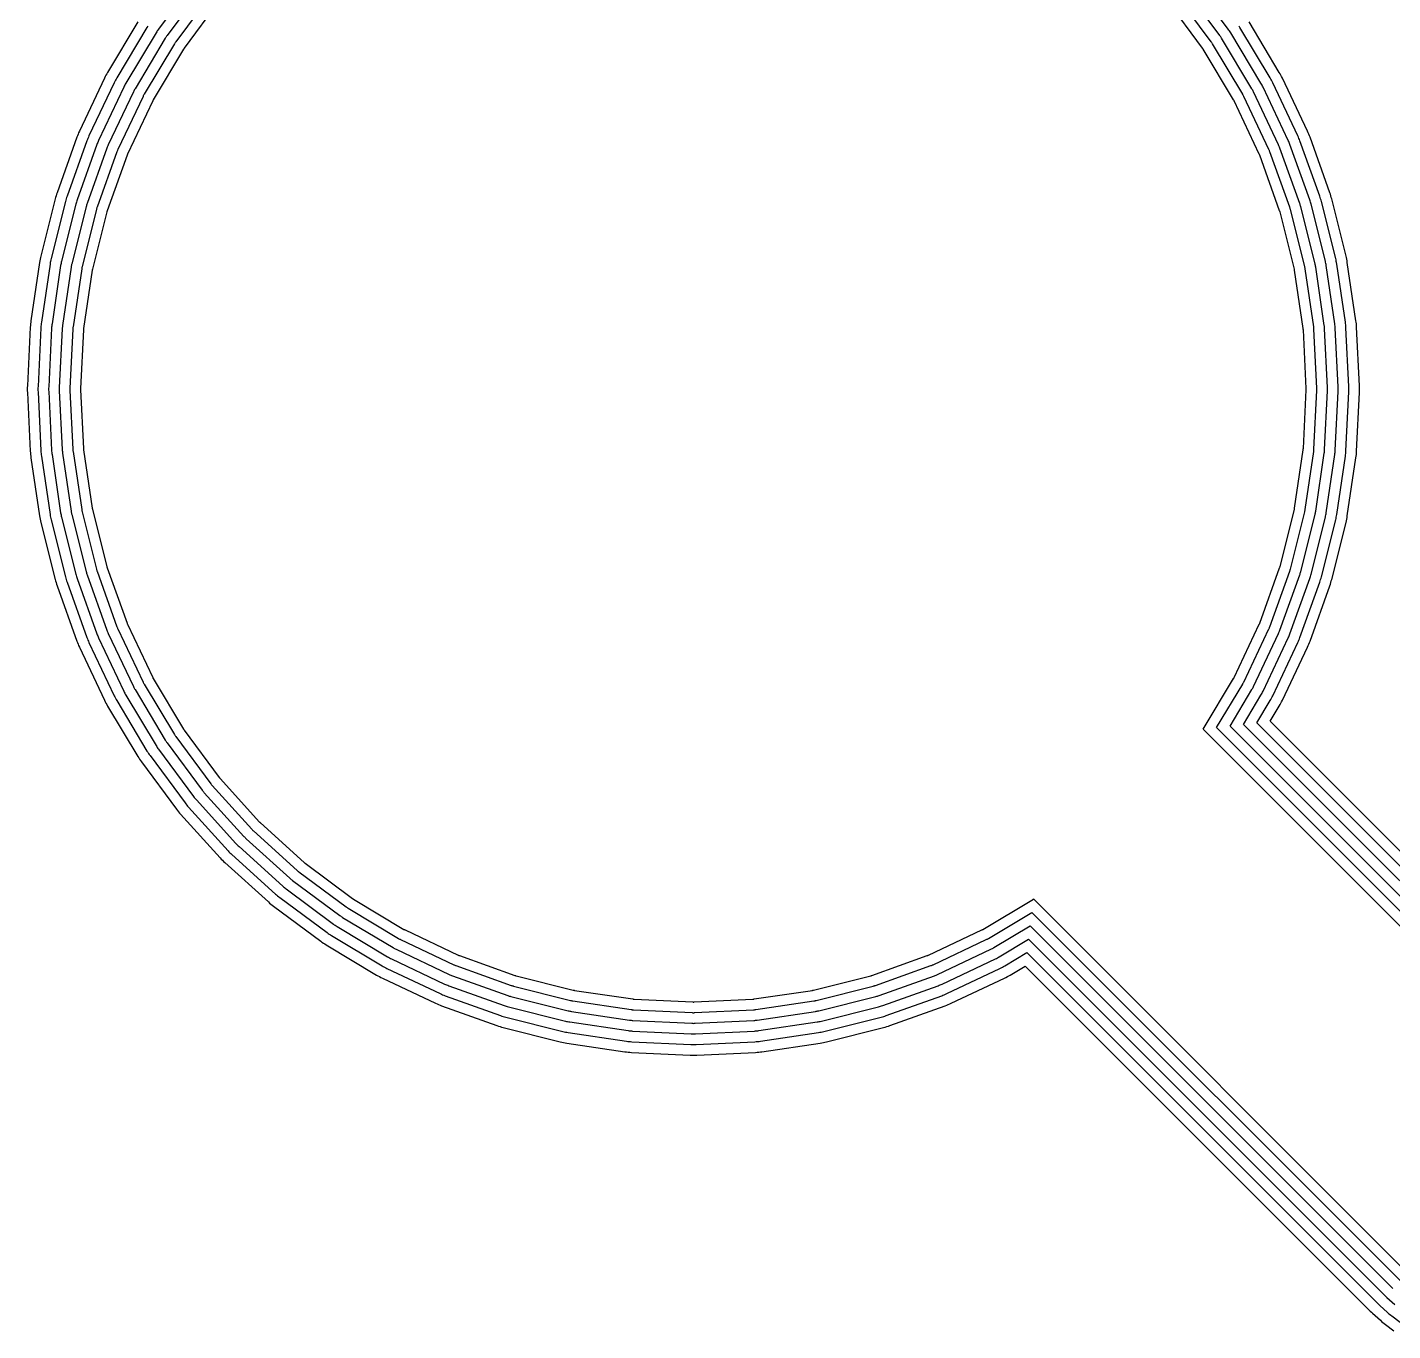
# Model space of a CAD drawing. Header units: metres. Extents: x 1.5 to 44, y 0.3 to 33.8.
# Drawn here: x 1.53 to 6.65, y 0.49 to 5.38 of the extents above; entities that cross this region are included whole.
import ezdxf

# ---------------------------------------------------------------- set-up
doc = ezdxf.new("R2010")
doc.units = ezdxf.units.M

msp = doc.modelspace()

# ---------------------------------------------------------------- linework, layer by layer
for points in [[(2.1492, 5.5537), (2.0177, 5.3763), (2.0152, 5.3729), (2.0129, 5.3695), (2.0106, 5.366), (2.0084, 5.3624), (1.8949, 5.1731), (1.8928, 5.1694), (1.8908, 5.1658), (1.8888, 5.1621), (1.887, 5.1583), (1.7926, 4.9587), (1.7909, 4.9549), (1.7892, 4.9511), (1.7877, 4.9472), (1.7862, 4.9433), (1.7118, 4.7354), (1.7105, 4.7315), (1.7092, 4.7275), (1.7081, 4.7235), (1.707, 4.7195), (1.6533, 4.5053), (1.6524, 4.5012), (1.6515, 4.4971), (1.6507, 4.493), (1.6501, 4.4889), (1.6177, 4.2705), (1.6171, 4.2664), (1.6167, 4.2622), (1.6163, 4.2581), (1.6161, 4.2539), (1.6052, 4.0334), (1.6051, 4.0292), (1.605, 4.025), (1.6051, 4.0208), (1.6052, 4.0167), (1.6161, 3.7961), (1.6163, 3.792), (1.6167, 3.7878), (1.6171, 3.7837), (1.6177, 3.7795), (1.6501, 3.5611), (1.6507, 3.557), (1.6515, 3.5529), (1.6524, 3.5488), (1.6533, 3.5448), (1.707, 3.3306), (1.7081, 3.3265), (1.7092, 3.3225), (1.7105, 3.3185), (1.7118, 3.3146), (1.7862, 3.1067), (1.7877, 3.1028), (1.7892, 3.0989), (1.7909, 3.0951), (1.7926, 3.0913), (1.887, 2.8917), (1.8888, 2.8879)], [(7.2612, 1.5952), (6.0893, 2.7671), (6.1551, 2.877), (6.1572, 2.8806), (6.1593, 2.8842), (6.1612, 2.8879), (6.163, 2.8917), (6.2574, 3.0913), (6.2592, 3.0951), (6.2608, 3.0989), (6.2624, 3.1028), (6.2638, 3.1067), (6.3382, 3.3146), (6.3395, 3.3185), (6.3408, 3.3225), (6.342, 3.3265), (6.343, 3.3306), (6.3967, 3.5448), (6.3976, 3.5488), (6.3985, 3.5529), (6.3993, 3.557), (6.3999, 3.5611), (6.4323, 3.7795), (6.4329, 3.7837), (6.4334, 3.7878), (6.4337, 3.792), (6.434, 3.7961), (6.4448, 4.0167), (6.445, 4.0208), (6.445, 4.025), (6.445, 4.0292), (6.4448, 4.0334), (6.434, 4.2539), (6.4337, 4.2581), (6.4334, 4.2622), (6.4329, 4.2664), (6.4323, 4.2705), (6.3999, 4.4889), (6.3993, 4.493), (6.3985, 4.4971), (6.3976, 4.5012), (6.3967, 4.5053), (6.343, 4.7195), (6.342, 4.7235), (6.3408, 4.7275), (6.3395, 4.7315), (6.3382, 4.7354), (6.2638, 4.9433), (6.2624, 4.9472), (6.2608, 4.9511), (6.2592, 4.9549), (6.2574, 4.9587), (6.163, 5.1583), (6.1612, 5.1621), (6.1593, 5.1658), (6.1572, 5.1694), (6.1551, 5.1731), (6.0416, 5.3624), (6.0394, 5.366), (6.0372, 5.3695), (6.0348, 5.3729), (6.0324, 5.3763), (5.9008, 5.5537)], [(2.1813, 5.5298), (2.0498, 5.3525), (2.0479, 5.3499), (2.0461, 5.3473), (2.0444, 5.3446), (2.0427, 5.3419), (1.9292, 5.1525), (1.9276, 5.1497), (1.926, 5.1469), (1.9246, 5.1441), (1.9232, 5.1412), (1.8288, 4.9416), (1.8274, 4.9387), (1.8262, 4.9358), (1.825, 4.9328), (1.8239, 4.9298), (1.7495, 4.7219), (1.7485, 4.7189), (1.7475, 4.7159), (1.7466, 4.7128), (1.7458, 4.7097), (1.6921, 4.4956), (1.6914, 4.4924), (1.6907, 4.4893), (1.6902, 4.4862), (1.6897, 4.483), (1.6573, 4.2646), (1.6568, 4.2615), (1.6565, 4.2583), (1.6562, 4.2551), (1.656, 4.2519), (1.6452, 4.0314), (1.6451, 4.0282), (1.645, 4.025), (1.6451, 4.0218), (1.6452, 4.0186), (1.656, 3.7981), (1.6562, 3.7949), (1.6565, 3.7917), (1.6568, 3.7886), (1.6573, 3.7854), (1.6897, 3.567), (1.6902, 3.5638), (1.6907, 3.5607), (1.6914, 3.5576), (1.6921, 3.5545), (1.7458, 3.3403), (1.7466, 3.3372), (1.7475, 3.3341), (1.7485, 3.3311), (1.7495, 3.3281), (1.8239, 3.1202), (1.825, 3.1172), (1.8262, 3.1142), (1.8274, 3.1113), (1.8288, 3.1084), (1.9232, 2.9088), (1.9246, 2.9059)], [(2.2135, 5.506), (2.0819, 5.3287), (2.0806, 5.3269), (2.0794, 5.325), (2.0782, 5.3232), (2.077, 5.3213), (1.9635, 5.1319), (1.9624, 5.13), (1.9613, 5.1281), (1.9603, 5.1261), (1.9593, 5.1241), (1.8649, 4.9245), (1.864, 4.9225), (1.8631, 4.9205), (1.8623, 4.9184), (1.8615, 4.9164), (1.7872, 4.7085), (1.7864, 4.7064), (1.7858, 4.7043), (1.7852, 4.7022), (1.7846, 4.7), (1.7309, 4.4858), (1.7304, 4.4837), (1.73, 4.4815), (1.7296, 4.4794), (1.7292, 4.4772), (1.6968, 4.2588), (1.6965, 4.2566), (1.6963, 4.2544), (1.6961, 4.2522), (1.696, 4.25), (1.6851, 4.0294), (1.685, 4.0272), (1.685, 4.025), (1.685, 4.0228), (1.6851, 4.0206), (1.696, 3.8001), (1.6961, 3.7979), (1.6963, 3.7957), (1.6965, 3.7935), (1.6968, 3.7913), (1.7292, 3.5729), (1.7296, 3.5707), (1.73, 3.5685), (1.7304, 3.5663), (1.7309, 3.5642), (1.7846, 3.35), (1.7852, 3.3479), (1.7858, 3.3457), (1.7864, 3.3436), (1.7872, 3.3416), (1.8615, 3.1337), (1.8623, 3.1316), (1.8631, 3.1295), (1.864, 3.1275), (1.8649, 3.1255), (1.9593, 2.9259), (1.9603, 2.9239)], [(7.2281, 1.5152), (5.9886, 2.7547), (6.0865, 2.9181), (6.0876, 2.92), (6.0887, 2.9219), (6.0897, 2.9239), (6.0907, 2.9259), (6.1851, 3.1255), (6.186, 3.1275), (6.1869, 3.1295), (6.1877, 3.1316), (6.1885, 3.1337), (6.2629, 3.3416), (6.2636, 3.3436), (6.2643, 3.3457), (6.2649, 3.3479), (6.2654, 3.35), (6.3191, 3.5642), (6.3196, 3.5663), (6.32, 3.5685), (6.3205, 3.5707), (6.3208, 3.5729), (6.3532, 3.7913), (6.3535, 3.7935), (6.3537, 3.7957), (6.3539, 3.7979), (6.3541, 3.8001), (6.3649, 4.0206), (6.365, 4.0228), (6.365, 4.025), (6.365, 4.0272), (6.3649, 4.0294), (6.3541, 4.25), (6.3539, 4.2522), (6.3537, 4.2544), (6.3535, 4.2566), (6.3532, 4.2588), (6.3208, 4.4772), (6.3205, 4.4794), (6.32, 4.4815), (6.3196, 4.4837), (6.3191, 4.4858), (6.2654, 4.7), (6.2649, 4.7022), (6.2643, 4.7043), (6.2636, 4.7064), (6.2629, 4.7085), (6.1885, 4.9164), (6.1877, 4.9184), (6.1869, 4.9205), (6.186, 4.9225), (6.1851, 4.9245), (6.0907, 5.1241), (6.0897, 5.1261), (6.0887, 5.1281), (6.0876, 5.13), (6.0865, 5.1319), (5.973, 5.3213), (5.9719, 5.3232), (5.9707, 5.325), (5.9694, 5.3269), (5.9681, 5.3287), (5.8366, 5.506)], [(7.2446, 1.5552), (6.0389, 2.7609), (6.1208, 2.8975), (6.1224, 2.9003), (6.124, 2.9031), (6.1255, 2.9059), (6.1269, 2.9088), (6.2213, 3.1084), (6.2226, 3.1113), (6.2238, 3.1142), (6.225, 3.1172), (6.2261, 3.1202), (6.3005, 3.3281), (6.3016, 3.3311), (6.3025, 3.3341), (6.3034, 3.3372), (6.3042, 3.3403), (6.3579, 3.5545), (6.3586, 3.5576), (6.3593, 3.5607), (6.3599, 3.5638), (6.3604, 3.567), (6.3928, 3.7854), (6.3932, 3.7886), (6.3936, 3.7917), (6.3938, 3.7949), (6.394, 3.7981), (6.4049, 4.0186), (6.405, 4.0218), (6.405, 4.025), (6.405, 4.0282), (6.4049, 4.0314), (6.394, 4.2519), (6.3938, 4.2551), (6.3936, 4.2583), (6.3932, 4.2615), (6.3928, 4.2646), (6.3604, 4.483), (6.3599, 4.4862), (6.3593, 4.4893), (6.3586, 4.4924), (6.3579, 4.4956), (6.3042, 4.7097), (6.3034, 4.7128), (6.3025, 4.7159), (6.3016, 4.7189), (6.3005, 4.7219), (6.2261, 4.9298), (6.225, 4.9328), (6.2238, 4.9358), (6.2226, 4.9387), (6.2213, 4.9416), (6.1269, 5.1412), (6.1255, 5.1441), (6.124, 5.1469), (6.1224, 5.1497), (6.1208, 5.1525), (6.0073, 5.3419), (6.0056, 5.3446), (6.0039, 5.3473), (6.0021, 5.3499), (6.0002, 5.3525), (5.8687, 5.5298)], [(2.2456, 5.4822), (2.114, 5.3048), (2.1133, 5.3038), (2.1126, 5.3028), (2.112, 5.3018), (2.1113, 5.3008), (1.9978, 5.1114), (1.9972, 5.1103), (1.9966, 5.1092), (1.996, 5.1081), (1.9955, 5.107), (1.9011, 4.9074), (1.9006, 4.9063), (1.9001, 4.9052), (1.8996, 4.904), (1.8992, 4.9029), (1.8248, 4.695), (1.8244, 4.6938), (1.824, 4.6927), (1.8237, 4.6915), (1.8234, 4.6903), (1.7697, 4.4761), (1.7695, 4.4749), (1.7692, 4.4737), (1.769, 4.4725), (1.7688, 4.4713), (1.7364, 4.2529), (1.7362, 4.2517), (1.7361, 4.2505), (1.736, 4.2492), (1.7359, 4.248), (1.7251, 4.0275), (1.725, 4.0262), (1.725, 4.025), (1.725, 4.0238), (1.7251, 4.0226), (1.7359, 3.802), (1.736, 3.8008), (1.7361, 3.7996), (1.7362, 3.7984), (1.7364, 3.7971), (1.7688, 3.5787), (1.769, 3.5775), (1.7692, 3.5763), (1.7695, 3.5751), (1.7697, 3.5739), (1.8234, 3.3597), (1.8237, 3.3585), (1.824, 3.3574), (1.8244, 3.3562), (1.8248, 3.355), (1.8992, 3.1471), (1.8996, 3.146), (1.9001, 3.1448), (1.9006, 3.1437), (1.9011, 3.1426), (1.9955, 2.943), (1.996, 2.9419)], [(7.2115, 1.4752), (5.9382, 2.7485), (5.9387, 2.7493), (6.0522, 2.9387), (6.0528, 2.9397), (6.0534, 2.9408), (6.054, 2.9419), (6.0545, 2.943), (6.1489, 3.1426), (6.1495, 3.1437), (6.1499, 3.1448), (6.1504, 3.146), (6.1508, 3.1471), (6.2252, 3.355), (6.2256, 3.3562), (6.226, 3.3574), (6.2263, 3.3585), (6.2266, 3.3597), (6.2803, 3.5739), (6.2806, 3.5751), (6.2808, 3.5763), (6.281, 3.5775), (6.2812, 3.5787), (6.3136, 3.7971), (6.3138, 3.7984), (6.3139, 3.7996), (6.314, 3.8008), (6.3141, 3.802), (6.325, 4.0226), (6.325, 4.0238), (6.325, 4.025), (6.325, 4.0262), (6.325, 4.0275), (6.3141, 4.248), (6.314, 4.2492), (6.3139, 4.2505), (6.3138, 4.2517), (6.3136, 4.2529), (6.2812, 4.4713), (6.281, 4.4725), (6.2808, 4.4737), (6.2806, 4.4749), (6.2803, 4.4761), (6.2266, 4.6903), (6.2263, 4.6915), (6.226, 4.6927), (6.2256, 4.6938), (6.2252, 4.695), (6.1508, 4.9029), (6.1504, 4.904), (6.1499, 4.9052), (6.1495, 4.9063), (6.1489, 4.9074), (6.0545, 5.107), (6.054, 5.1081), (6.0534, 5.1092), (6.0528, 5.1103), (6.0522, 5.1114), (5.9387, 5.3008), (5.9381, 5.3018), (5.9374, 5.3028), (5.9367, 5.3038), (5.936, 5.3048), (5.8044, 5.4822)], [(1.9398, 5.4036), (1.8263, 5.2142), (1.8232, 5.2089), (1.8202, 5.2035), (1.8174, 5.1981), (1.8147, 5.1925), (1.7203, 4.9929), (1.7177, 4.9874), (1.7153, 4.9817), (1.713, 4.976), (1.7109, 4.9703), (1.6365, 4.7624), (1.6345, 4.7566), (1.6327, 4.7507), (1.631, 4.7448), (1.6294, 4.7389), (1.5757, 4.5247), (1.5743, 4.5187), (1.573, 4.5127), (1.5719, 4.5067), (1.571, 4.5006), (1.5386, 4.2822), (1.5377, 4.2762), (1.5371, 4.2701), (1.5365, 4.2639), (1.5361, 4.2578), (1.5253, 4.0373), (1.5251, 4.0311), (1.525, 4.025), (1.5251, 4.0189), (1.5253, 4.0127), (1.5361, 3.7922), (1.5365, 3.7861), (1.5371, 3.78), (1.5377, 3.7739), (1.5386, 3.7678), (1.571, 3.5494), (1.5719, 3.5433), (1.573, 3.5373), (1.5743, 3.5313), (1.5757, 3.5253), (1.6294, 3.3111), (1.631, 3.3052), (1.6327, 3.2993), (1.6345, 3.2935), (1.6365, 3.2876), (1.7109, 3.0798), (1.713, 3.074), (1.7153, 3.0683), (1.7177, 3.0627), (1.7203, 3.0571), (1.8147, 2.8575), (1.8174, 2.852)], [(1.9768, 5.3874), (1.9741, 5.383), (1.8606, 5.1936), (1.858, 5.1892), (1.8555, 5.1846), (1.8531, 5.1801), (1.8509, 5.1754), (1.7564, 4.9758), (1.7543, 4.9712), (1.7523, 4.9664), (1.7504, 4.9616), (1.7486, 4.9568), (1.6742, 4.7489), (1.6725, 4.744), (1.6709, 4.7391), (1.6695, 4.7342), (1.6682, 4.7292), (1.6145, 4.515), (1.6133, 4.51), (1.6123, 4.5049), (1.6113, 4.4999), (1.6105, 4.4948), (1.5781, 4.2764), (1.5774, 4.2713), (1.5769, 4.2661), (1.5764, 4.261), (1.5761, 4.2559), (1.5653, 4.0353), (1.5651, 4.0302), (1.565, 4.025), (1.5651, 4.0199), (1.5653, 4.0147), (1.5761, 3.7942), (1.5764, 3.789), (1.5769, 3.7839), (1.5774, 3.7788), (1.5781, 3.7737), (1.6105, 3.5552), (1.6113, 3.5502), (1.6123, 3.5451), (1.6133, 3.54), (1.6145, 3.535), (1.6682, 3.3208), (1.6695, 3.3159), (1.6709, 3.3109), (1.6725, 3.306), (1.6742, 3.3011), (1.7486, 3.0932), (1.7504, 3.0884), (1.7523, 3.0836), (1.7543, 3.0789), (1.7564, 3.0742), (1.8509, 2.8746), (1.8531, 2.87)], [(7.2778, 1.6352), (6.1397, 2.7733), (6.1895, 2.8564), (6.1921, 2.8609), (6.1945, 2.8654), (6.1969, 2.87), (6.1992, 2.8746), (6.2936, 3.0742), (6.2957, 3.0789), (6.2978, 3.0836), (6.2997, 3.0884), (6.3015, 3.0932), (6.3759, 3.3011), (6.3775, 3.306), (6.3791, 3.3109), (6.3805, 3.3159), (6.3818, 3.3208), (6.4355, 3.535), (6.4367, 3.54), (6.4377, 3.5451), (6.4387, 3.5502), (6.4395, 3.5552), (6.4719, 3.7737), (6.4726, 3.7788), (6.4732, 3.7839), (6.4736, 3.789), (6.4739, 3.7942), (6.4848, 4.0147), (6.4849, 4.0199), (6.485, 4.025), (6.4849, 4.0302), (6.4848, 4.0353), (6.4739, 4.2559), (6.4736, 4.261), (6.4732, 4.2661), (6.4726, 4.2713), (6.4719, 4.2764), (6.4395, 4.4948), (6.4387, 4.4999), (6.4377, 4.5049), (6.4367, 4.51), (6.4355, 4.515), (6.3818, 4.7292), (6.3805, 4.7342), (6.3791, 4.7391), (6.3775, 4.744), (6.3759, 4.7489), (6.3015, 4.9568), (6.2997, 4.9616), (6.2978, 4.9664), (6.2957, 4.9712), (6.2936, 4.9758), (6.1992, 5.1754), (6.1969, 5.1801), (6.1945, 5.1846), (6.1921, 5.1892), (6.1895, 5.1936), (6.0759, 5.383), (6.0732, 5.3874)], [(7.2943, 1.6752), (6.19, 2.7795), (6.2238, 2.8358), (6.2269, 2.8411), (6.2298, 2.8465), (6.2326, 2.852), (6.2353, 2.8575), (6.3297, 3.0571), (6.3323, 3.0627), (6.3347, 3.0683), (6.337, 3.074), (6.3391, 3.0798), (6.4135, 3.2876), (6.4155, 3.2935), (6.4174, 3.2993), (6.4191, 3.3052), (6.4206, 3.3111), (6.4743, 3.5253), (6.4757, 3.5313), (6.477, 3.5373), (6.4781, 3.5433), (6.4791, 3.5494), (6.5115, 3.7678), (6.5123, 3.7739), (6.513, 3.78), (6.5135, 3.7861), (6.5139, 3.7922), (6.5247, 4.0127), (6.5249, 4.0189), (6.525, 4.025), (6.5249, 4.0311), (6.5247, 4.0373), (6.5139, 4.2578), (6.5135, 4.2639), (6.513, 4.2701), (6.5123, 4.2762), (6.5115, 4.2822), (6.4791, 4.5006), (6.4781, 4.5067), (6.477, 4.5127), (6.4757, 4.5187), (6.4743, 4.5247), (6.4206, 4.7389), (6.4191, 4.7448), (6.4174, 4.7507), (6.4155, 4.7566), (6.4135, 4.7624), (6.3391, 4.9703), (6.337, 4.976), (6.3347, 4.9817), (6.3323, 4.9874), (6.3297, 4.9929), (6.2353, 5.1925), (6.2326, 5.1981), (6.2298, 5.2035), (6.2269, 5.2089), (6.2238, 5.2142), (6.1103, 5.4036)], [(1.9603, 2.9239), (1.9613, 2.9219), (1.9624, 2.92), (1.9635, 2.9181), (2.077, 2.7287), (2.0782, 2.7268), (2.0794, 2.725), (2.0806, 2.7232), (2.0819, 2.7214), (2.2135, 2.544), (2.2148, 2.5423), (2.2162, 2.5405), (2.2176, 2.5388), (2.2191, 2.5372), (2.3673, 2.3736), (2.3688, 2.372), (2.3704, 2.3704), (2.372, 2.3688), (2.3736, 2.3673), (2.5372, 2.2191), (2.5388, 2.2176), (2.5405, 2.2162), (2.5423, 2.2148), (2.544, 2.2135), (2.7214, 2.0819), (2.7232, 2.0806), (2.725, 2.0794), (2.7268, 2.0782), (2.7287, 2.077), (2.9181, 1.9635), (2.92, 1.9624), (2.9219, 1.9613), (2.9239, 1.9603), (2.9259, 1.9593), (3.1255, 1.8649), (3.1275, 1.864), (3.1295, 1.8631), (3.1316, 1.8623), (3.1337, 1.8615), (3.3416, 1.7872), (3.3436, 1.7864), (3.3457, 1.7858), (3.3479, 1.7852), (3.35, 1.7846), (3.5642, 1.7309), (3.5663, 1.7304), (3.5685, 1.73), (3.5707, 1.7296), (3.5729, 1.7292), (3.7913, 1.6968), (3.7935, 1.6965), (3.7957, 1.6963), (3.7979, 1.6961), (3.8001, 1.696), (4.0206, 1.6851), (4.0228, 1.685), (4.025, 1.685), (4.0272, 1.685), (4.0294, 1.6851), (4.25, 1.696), (4.2522, 1.6961), (4.2544, 1.6963), (4.2566, 1.6965), (4.2588, 1.6968), (4.4772, 1.7292), (4.4794, 1.7296), (4.4815, 1.73), (4.4837, 1.7304), (4.4858, 1.7309), (4.7, 1.7846), (4.7022, 1.7852), (4.7043, 1.7858), (4.7064, 1.7864), (4.7085, 1.7872), (4.9164, 1.8615), (4.9184, 1.8623), (4.9205, 1.8631), (4.9225, 1.864), (4.9245, 1.8649), (5.1241, 1.9593), (5.1261, 1.9603), (5.1281, 1.9613), (5.13, 1.9624), (5.1319, 1.9635), (5.2953, 2.0614), (6.6784, 0.6784)], [(1.996, 2.9419), (1.9966, 2.9408), (1.9972, 2.9397), (1.9978, 2.9387), (2.1113, 2.7493), (2.112, 2.7482), (2.1126, 2.7472), (2.1133, 2.7462), (2.114, 2.7452), (2.2456, 2.5678), (2.2463, 2.5669), (2.2471, 2.5659), (2.2479, 2.565), (2.2487, 2.564), (2.397, 2.4004), (2.3978, 2.3995), (2.3987, 2.3987), (2.3995, 2.3978), (2.4004, 2.397), (2.564, 2.2487), (2.565, 2.2479), (2.5659, 2.2471), (2.5669, 2.2463), (2.5678, 2.2456), (2.7452, 2.114), (2.7462, 2.1133), (2.7472, 2.1126), (2.7482, 2.112), (2.7493, 2.1113), (2.9387, 1.9978), (2.9397, 1.9972), (2.9408, 1.9966), (2.9419, 1.996), (2.943, 1.9955), (3.1426, 1.9011), (3.1437, 1.9006), (3.1448, 1.9001), (3.146, 1.8996), (3.1471, 1.8992), (3.355, 1.8248), (3.3562, 1.8244), (3.3574, 1.824), (3.3585, 1.8237), (3.3597, 1.8234), (3.5739, 1.7697), (3.5751, 1.7695), (3.5763, 1.7692), (3.5775, 1.769), (3.5787, 1.7688), (3.7971, 1.7364), (3.7984, 1.7362), (3.7996, 1.7361), (3.8008, 1.736), (3.802, 1.7359), (4.0226, 1.7251), (4.0238, 1.725), (4.025, 1.725), (4.0262, 1.725), (4.0275, 1.7251), (4.248, 1.7359), (4.2492, 1.736), (4.2505, 1.7361), (4.2517, 1.7362), (4.2529, 1.7364), (4.4713, 1.7688), (4.4725, 1.769), (4.4737, 1.7692), (4.4749, 1.7695), (4.4761, 1.7697), (4.6903, 1.8234), (4.6915, 1.8237), (4.6927, 1.824), (4.6938, 1.8244), (4.695, 1.8248), (4.9029, 1.8992), (4.904, 1.8996), (4.9052, 1.9001), (4.9063, 1.9006), (4.9074, 1.9011), (5.107, 1.9955), (5.1081, 1.996), (5.1092, 1.9966), (5.1103, 1.9972), (5.1114, 1.9978), (5.3008, 2.1113), (5.3015, 2.1118), (6.7067, 0.7067)], [(1.8531, 2.87), (1.8555, 2.8654), (1.858, 2.8609), (1.8606, 2.8564), (1.9741, 2.667), (1.9768, 2.6626), (1.9796, 2.6583), (1.9825, 2.6541), (1.9855, 2.6499), (2.1171, 2.4725), (2.1202, 2.4684), (2.1234, 2.4644), (2.1267, 2.4605), (2.1301, 2.4566), (2.2784, 2.293), (2.2819, 2.2892), (2.2855, 2.2855), (2.2892, 2.2819), (2.293, 2.2784), (2.4566, 2.1301), (2.4605, 2.1267), (2.4644, 2.1234), (2.4684, 2.1202), (2.4725, 2.1171), (2.6499, 1.9855), (2.6541, 1.9825), (2.6583, 1.9796), (2.6626, 1.9768), (2.667, 1.9741), (2.8564, 1.8606), (2.8609, 1.858), (2.8654, 1.8555), (2.87, 1.8531), (2.8746, 1.8509), (3.0742, 1.7564), (3.0789, 1.7543), (3.0836, 1.7523), (3.0884, 1.7504), (3.0932, 1.7486), (3.3011, 1.6742), (3.306, 1.6725), (3.3109, 1.6709), (3.3159, 1.6695), (3.3208, 1.6682), (3.535, 1.6145), (3.54, 1.6133), (3.5451, 1.6123), (3.5502, 1.6113), (3.5552, 1.6105), (3.7737, 1.5781), (3.7788, 1.5774), (3.7839, 1.5769), (3.789, 1.5764), (3.7942, 1.5761), (4.0147, 1.5653), (4.0199, 1.5651), (4.025, 1.565), (4.0302, 1.5651), (4.0353, 1.5653), (4.2559, 1.5761), (4.261, 1.5764), (4.2661, 1.5769), (4.2713, 1.5774), (4.2764, 1.5781), (4.4948, 1.6105), (4.4999, 1.6113), (4.5049, 1.6123), (4.51, 1.6133), (4.515, 1.6145), (4.7292, 1.6682), (4.7342, 1.6695), (4.7391, 1.6709), (4.744, 1.6725), (4.7489, 1.6742), (4.9568, 1.7486), (4.9616, 1.7504), (4.9664, 1.7523), (4.9712, 1.7543), (4.9758, 1.7564), (5.1754, 1.8509), (5.1801, 1.8531), (5.1846, 1.8555), (5.1892, 1.858), (5.1936, 1.8606), (5.2767, 1.9104), (6.5935, 0.5935), (6.5972, 0.5899), (6.601, 0.5864), (6.6301, 0.5601), (6.634, 0.5566), (6.6379, 0.5533), (6.6419, 0.5501), (6.646, 0.547), (6.6776, 0.5236)], [(1.8888, 2.8879), (1.8908, 2.8842), (1.8928, 2.8806), (1.8949, 2.877), (2.0084, 2.6876), (2.0106, 2.684), (2.0129, 2.6805), (2.0152, 2.6771), (2.0177, 2.6737), (2.1492, 2.4964), (2.1517, 2.493), (2.1543, 2.4898), (2.157, 2.4866), (2.1598, 2.4835), (2.3081, 2.3199), (2.3109, 2.3168), (2.3138, 2.3138), (2.3168, 2.3109), (2.3199, 2.3081), (2.4835, 2.1598), (2.4866, 2.157), (2.4898, 2.1543), (2.493, 2.1517), (2.4964, 2.1492), (2.6737, 2.0177), (2.6771, 2.0152), (2.6805, 2.0129), (2.684, 2.0106), (2.6876, 2.0084), (2.877, 1.8949), (2.8806, 1.8928), (2.8842, 1.8908), (2.8879, 1.8888), (2.8917, 1.887), (3.0913, 1.7926), (3.0951, 1.7909), (3.0989, 1.7892), (3.1028, 1.7877), (3.1067, 1.7862), (3.3146, 1.7118), (3.3185, 1.7105), (3.3225, 1.7092), (3.3265, 1.7081), (3.3306, 1.707), (3.5448, 1.6533), (3.5488, 1.6524), (3.5529, 1.6515), (3.557, 1.6507), (3.5611, 1.6501), (3.7795, 1.6177), (3.7837, 1.6171), (3.7878, 1.6167), (3.792, 1.6163), (3.7961, 1.6161), (4.0167, 1.6052), (4.0208, 1.6051), (4.025, 1.605), (4.0292, 1.6051), (4.0334, 1.6052), (4.2539, 1.6161), (4.2581, 1.6163), (4.2622, 1.6167), (4.2664, 1.6171), (4.2705, 1.6177), (4.4889, 1.6501), (4.493, 1.6507), (4.4971, 1.6515), (4.5012, 1.6524), (4.5053, 1.6533), (4.7195, 1.707), (4.7235, 1.7081), (4.7275, 1.7092), (4.7315, 1.7105), (4.7354, 1.7118), (4.9433, 1.7862), (4.9472, 1.7877), (4.9511, 1.7892), (4.9549, 1.7909), (4.9587, 1.7926), (5.1583, 1.887), (5.1621, 1.8888), (5.1658, 1.8908), (5.1694, 1.8928), (5.1731, 1.8949), (5.2829, 1.9607), (6.6218, 0.6218), (6.6248, 0.6189), (6.6279, 0.6161), (6.657, 0.5897)], [(1.9246, 2.9059), (1.926, 2.9031), (1.9276, 2.9003), (1.9292, 2.8975), (2.0427, 2.7081), (2.0444, 2.7054), (2.0461, 2.7028), (2.0479, 2.7001), (2.0498, 2.6975), (2.1813, 2.5202), (2.1833, 2.5176), (2.1852, 2.5152), (2.1873, 2.5127), (2.1894, 2.5103), (2.3377, 2.3467), (2.3399, 2.3444), (2.3421, 2.3421), (2.3444, 2.3399), (2.3467, 2.3377), (2.5103, 2.1894), (2.5127, 2.1873), (2.5152, 2.1852), (2.5176, 2.1833), (2.5202, 2.1813), (2.6975, 2.0498), (2.7001, 2.0479), (2.7028, 2.0461), (2.7054, 2.0444), (2.7081, 2.0427), (2.8975, 1.9292), (2.9003, 1.9276), (2.9031, 1.926), (2.9059, 1.9246), (2.9088, 1.9232), (3.1084, 1.8288), (3.1113, 1.8274), (3.1142, 1.8262), (3.1172, 1.825), (3.1202, 1.8239), (3.3281, 1.7495), (3.3311, 1.7485), (3.3341, 1.7475), (3.3372, 1.7466), (3.3403, 1.7458), (3.5545, 1.6921), (3.5576, 1.6914), (3.5607, 1.6907), (3.5638, 1.6902), (3.567, 1.6897), (3.7854, 1.6573), (3.7886, 1.6568), (3.7917, 1.6565), (3.7949, 1.6562), (3.7981, 1.656), (4.0186, 1.6452), (4.0218, 1.6451), (4.025, 1.645), (4.0282, 1.6451), (4.0314, 1.6452), (4.2519, 1.656), (4.2551, 1.6562), (4.2583, 1.6565), (4.2615, 1.6568), (4.2646, 1.6573), (4.483, 1.6897), (4.4862, 1.6902), (4.4893, 1.6907), (4.4924, 1.6914), (4.4956, 1.6921), (4.7097, 1.7458), (4.7128, 1.7466), (4.7159, 1.7475), (4.7189, 1.7485), (4.7219, 1.7495), (4.9298, 1.8239), (4.9328, 1.825), (4.9358, 1.8262), (4.9387, 1.8274), (4.9416, 1.8288), (5.1412, 1.9232), (5.1441, 1.9246), (5.1469, 1.926), (5.1497, 1.9276), (5.1525, 1.9292), (5.2891, 2.0111), (6.6501, 0.6501)], [(1.8174, 2.852), (1.8202, 2.8465), (1.8232, 2.8411), (1.8263, 2.8358), (1.9398, 2.6465), (1.943, 2.6412), (1.9463, 2.6361), (1.9498, 2.631), (1.9534, 2.6261), (2.0849, 2.4487), (2.0887, 2.4438), (2.0925, 2.439), (2.0964, 2.4343), (2.1005, 2.4297), (2.2488, 2.2661), (2.253, 2.2616), (2.2572, 2.2572), (2.2616, 2.253), (2.2661, 2.2488), (2.4297, 2.1005), (2.4343, 2.0964), (2.439, 2.0925), (2.4438, 2.0887), (2.4487, 2.0849), (2.6261, 1.9534), (2.631, 1.9498), (2.6361, 1.9463), (2.6412, 1.943), (2.6465, 1.9398), (2.8358, 1.8263), (2.8411, 1.8232), (2.8465, 1.8202), (2.852, 1.8174), (2.8575, 1.8147), (3.0571, 1.7203), (3.0627, 1.7177), (3.0683, 1.7153), (3.074, 1.713), (3.0798, 1.7109), (3.2876, 1.6365), (3.2935, 1.6345), (3.2993, 1.6327), (3.3052, 1.631), (3.3111, 1.6294), (3.5253, 1.5757), (3.5313, 1.5743), (3.5373, 1.573), (3.5433, 1.5719), (3.5494, 1.571), (3.7678, 1.5386), (3.7739, 1.5377), (3.78, 1.5371), (3.7861, 1.5365), (3.7922, 1.5361), (4.0127, 1.5253), (4.0189, 1.5251), (4.025, 1.525), (4.0311, 1.5251), (4.0373, 1.5253), (4.2578, 1.5361), (4.2639, 1.5365), (4.2701, 1.5371), (4.2762, 1.5377), (4.2822, 1.5386), (4.5006, 1.571), (4.5067, 1.5719), (4.5127, 1.573), (4.5187, 1.5743), (4.5247, 1.5757), (4.7389, 1.6294), (4.7448, 1.631), (4.7507, 1.6327), (4.7566, 1.6345), (4.7624, 1.6365), (4.9703, 1.7109), (4.976, 1.713), (4.9817, 1.7153), (4.9874, 1.7177), (4.9929, 1.7203), (5.1925, 1.8147), (5.1981, 1.8174), (5.2035, 1.8202), (5.2089, 1.8232), (5.2142, 1.8263), (5.2705, 1.86), (6.5653, 0.5652), (6.5697, 0.561), (6.5741, 0.5568), (6.6032, 0.5304), (6.6078, 0.5264), (6.6125, 0.5224), (6.6173, 0.5186), (6.6222, 0.5149), (6.6537, 0.4915)]]:
    msp.add_lwpolyline(points)

doc.saveas('drawing.dxf')
